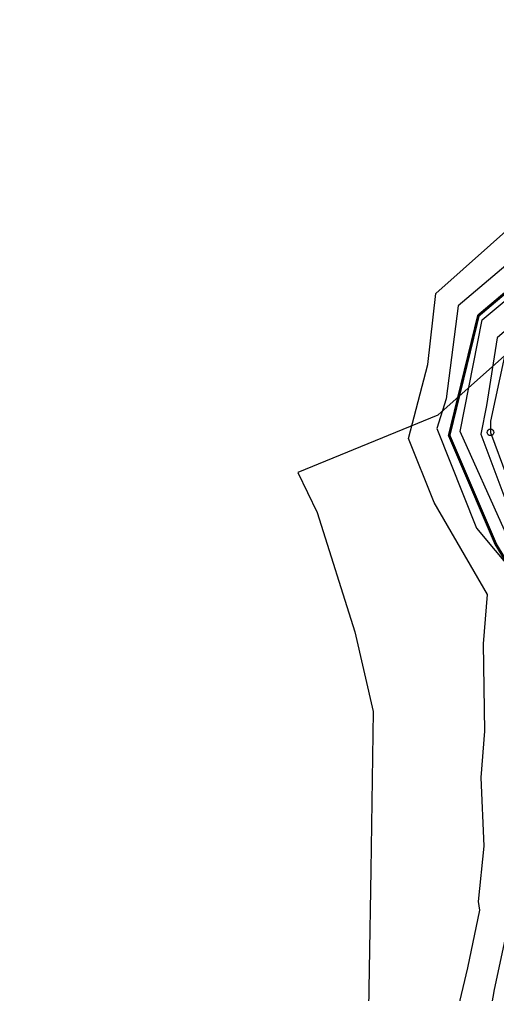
# Model space of a CAD drawing. Header units: metres. Extents: x 306977 to 311128, y 1929693 to 1933907.
# Drawn here: x 307773 to 308131, y 1931963 to 1932694 of the extents above; entities that cross this region are included whole.
import ezdxf

# ---------------------------------------------------------------- set-up
doc = ezdxf.new("R2010")
doc.units = ezdxf.units.M
doc.header["$LTSCALE"] = 0.3
doc.linetypes.add('DASHDOT', pattern=[1, 0.5, -0.25, 0, -0.25])
doc.layers.get('0').update_dxf_attribs({"linetype": 'CONTINUOUS'})
for name, color, linetype in [('LINE_WATER', 4, 'CONTINUOUS'), ('POLY_WATER', 4, 'CONTINUOUS'), ('SYM_STONE', 1, 'CONTINUOUS'), ('V_BOUND_STREAM_LINE', 7, 'DASHDOT'), ('VILLAGE BOUNDRY', 15, 'CONTINUOUS')]:
    doc.layers.add(name, color=color, linetype=linetype)

# ---------------------------------------------------------------- blocks, each defined once
blk = doc.blocks.new('STONE')
blk.add_circle((0, 0), 0.851)
blk = doc.blocks.new('ED')
at = {"layer": 'LINE_WATER'}
for points in [[(304515.68, 1930196.2), (304534.81, 1930188.94), (304516.57, 1930176.87), (304501.63, 1930166.99), (304498.18, 1930155.1), (304496.52, 1930150.1), (304500.07, 1930135.14), (304506.75, 1930124.41), (304503.08, 1930101.78), (304501.71, 1930091.67), (304501.3, 1930084.45), (304500.19, 1930077.27), (304499.15, 1930066.16), (304499.26, 1930063.76), (304495.92, 1930053.54), (304488.66, 1930032.14), (304484.95, 1930017.25)], [(304481.76, 1930019.55), (304486.28, 1930035.54), (304490.62, 1930049.2), (304495.59, 1930064.09), (304495.4, 1930066.94), (304497.44, 1930086.08), (304498.74, 1930091.53), (304500.96, 1930111.37), (304503.48, 1930123.59), (304498.59, 1930132.4), (304492.88, 1930151.06), (304499.33, 1930170.54), (304527.66, 1930188.68), (304514.61, 1930193.79)], [(304513.43, 1930191.27), (304519.87, 1930189.5), (304495.4, 1930173.58), (304491.1, 1930157.21), (304488.77, 1930152.14), (304493.62, 1930133.37), (304499.26, 1930124.55), (304497.66, 1930117.11), (304495.26, 1930091.67), (304493.18, 1930073.16), (304492.18, 1930067.79), (304491.1, 1930065.76), (304490.99, 1930063.94), (304486.25, 1930050.46), (304482.95, 1930039.69), (304479.35, 1930028.54), (304477.65, 1930022.4)]]:
    blk.add_lwpolyline(points, dxfattribs=at)
at = {"layer": 'POLY_WATER'}
for points in [[(304470.94, 1930025.44), (304482.04, 1930054.94), (304485.51, 1930064.99), (304485.47, 1930066.56), (304487.72, 1930076.29), (304488.76, 1930088.66), (304490.46, 1930096.86), (304492.23, 1930112.54), (304494.04, 1930121.26), (304486.63, 1930138.94), (304483.49, 1930151), (304488.64, 1930163.78), (304491.7, 1930176.32), (304513.43, 1930191.27)], [(304511.48, 1930171.44), (304502.53, 1930163.54), (304498.56, 1930152.24), (304498.27, 1930150.23), (304500.22, 1930141.97)]]:
    blk.add_lwpolyline(points, dxfattribs=at)
at = {"layer": 'V_BOUND_STREAM_LINE', "ltscale": 10, "const_width": 0.5}
blk.add_lwpolyline([(304727.55, 1930195.89), (304705.56, 1930192.59), (304688.77, 1930179.85), (304671.45, 1930169.64), (304662.38, 1930162.41), (304645.54, 1930159.67), (304631.2, 1930161.93), (304592.53, 1930170.94), (304574.59, 1930166.14), (304566.87, 1930173.28), (304565.48, 1930179.46), (304558.04, 1930181.52), (304557.32, 1930187.03), (304547.68, 1930184.78), (304529.11, 1930191.06), (304498.79, 1930171.41), (304490.83, 1930150.62), (304496.68, 1930130.11), (304501.1, 1930120.14), (304495.68, 1930079.56), (304490.4, 1930053.11), (304482.63, 1930030.4), (304479.11, 1930020.02)], dxfattribs=at)
at = {"layer": 'SYM_STONE', "xscale": 0.7, "yscale": 0.7, "zscale": 0.7}
blk.add_blockref('STONE', (304498.27, 1930150.23), dxfattribs=at)

msp = doc.modelspace()

# ---------------------------------------------------------------- linework, layer by layer
at = {"layer": 'VILLAGE BOUNDRY'}
msp.add_lwpolyline([(308275.07, 1932565.21), (308086.34, 1932397.27), (307981.53, 1932354.38), (307995.89, 1932324.38), (308024.17, 1932234.67), (308038.04, 1932174.92), (308036.08, 1932055.95), (308034.85, 1931981.58), (308032.15, 1931818), (308000.67, 1931714.42), (307954.59, 1931625.94), (307909.49, 1931596.92), (307848.55, 1931508.69), (307833.41, 1931494.03), (307788.06, 1931450.16), (307772.96, 1931435.55)], dxfattribs=at)
msp.add_lwpolyline([(308275.07, 1932565.21), (308086.34, 1932397.27), (307981.53, 1932354.38), (307995.89, 1932324.38), (308024.17, 1932234.67), (308038.04, 1932174.92), (308036.08, 1932055.95), (308034.85, 1931981.58), (308032.15, 1931818), (308000.67, 1931714.42), (307954.59, 1931625.94), (307909.49, 1931596.92), (307848.55, 1931508.69), (307833.41, 1931494.03), (307788.06, 1931450.16), (307772.96, 1931435.55)], dxfattribs=at)

# ---------------------------------------------------------------- block references
at = {"xscale": 4.157630778727309, "yscale": 4.157630778727309, "zscale": 4.157630778727309, "rotation": 7.25041498381366}
msp.add_blockref('ED', (65042.93, -6188077.08), dxfattribs=at)

doc.saveas('drawing.dxf')
